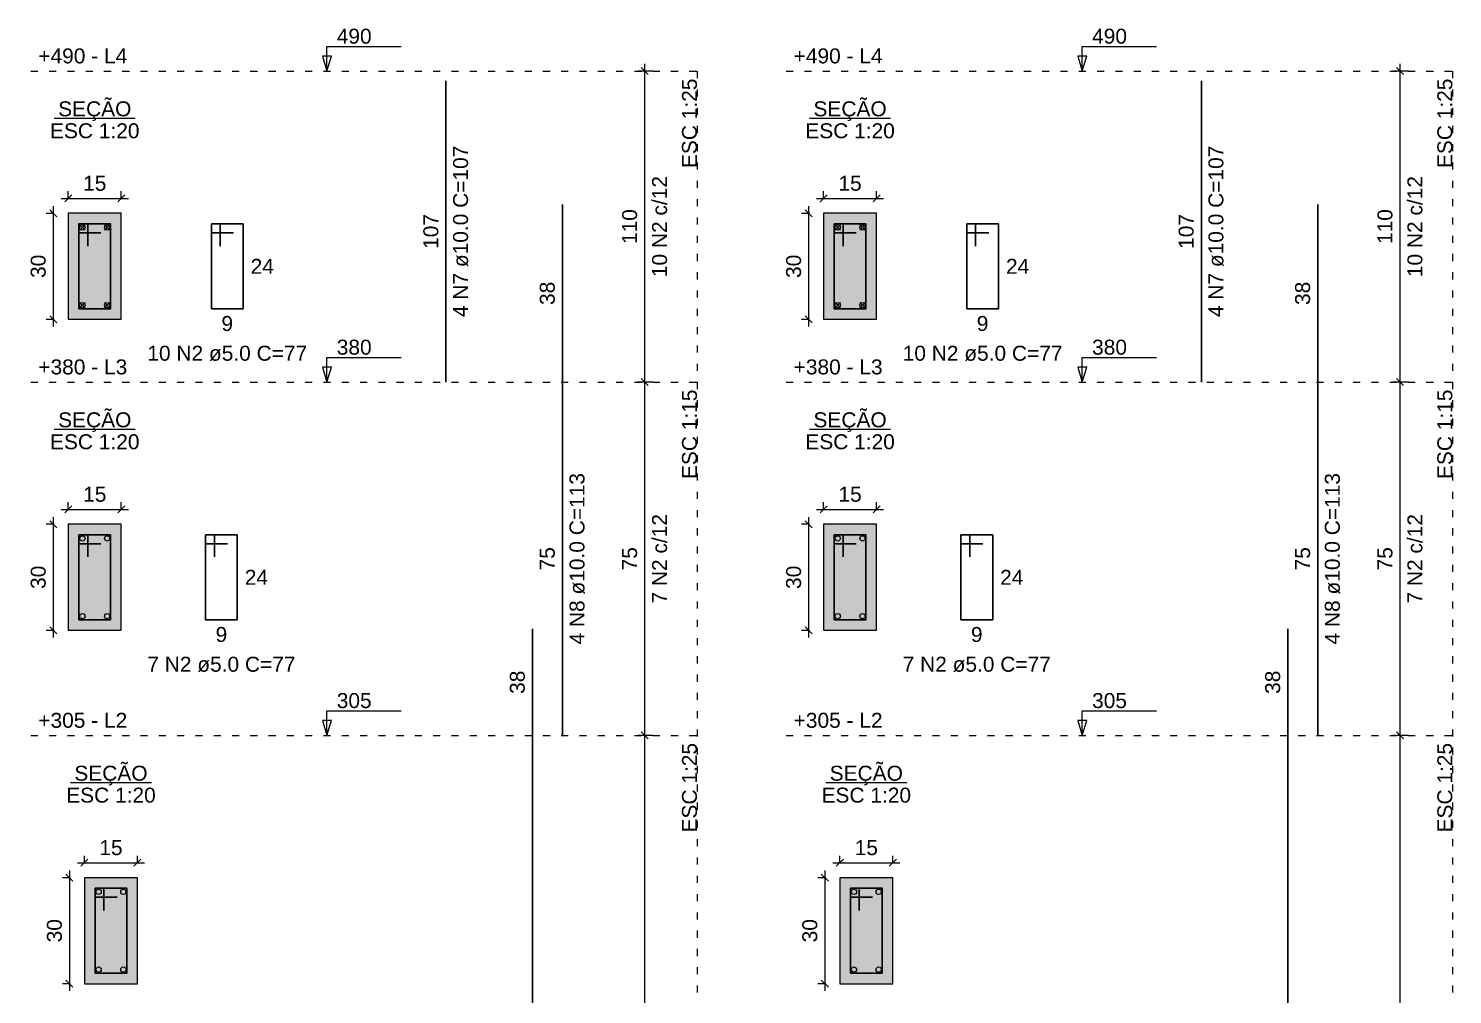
# Model space of a CAD drawing. Header units: inches. Extents: x -52 to 802, y -168 to 85.
# Drawn here: x 601.72 to 621.87, y 41.9 to 55.57 of the extents above; entities that cross this region are included whole.
import ezdxf

# ---------------------------------------------------------------- set-up
doc = ezdxf.new("R2010")
doc.units = ezdxf.units.IN
doc.header["$MEASUREMENT"] = 0
doc.linetypes.add('DOT2', pattern=[3.175, 0, -3.175])
for name, color, linetype, lineweight in [('Descrição da armadura', 7, 'Continuous', 5), ('DT-Barras na forma', 2, 'Continuous', 30), ('DT-Barras no corte', 5, 'Continuous', 5), ('DT-Barras rebatidas', 2, 'Continuous', 30), ('DT-Cotas', 9, 'Continuous', 5), ('DT-Forma', 5, 'Continuous', 5), ('DT-Hachura seção pilares', 252, 'Continuous', 5), ('DT-Pontilhado', 9, 'DOT2', 5), ('DT-Textos', 7, 'Continuous', 5), ('Textos armaduras', 7, 'Continuous', 5)]:
    doc.layers.add(name, color=color, linetype=linetype, lineweight=lineweight)
doc.styles.add('Arial', font='arial.ttf')
doc.styles.get("Standard").update_dxf_attribs({"font": 'arial.ttf'})
doc.dimstyles.new('UM_15.000000', dxfattribs={"dimtxt": 0.18, "dimasz": 0.1, "dimexe": 0.1, "dimexo": 0.2, "dimgap": 0, "dimtad": 1, "dimtih": 1, "dimtoh": 1, "dimdec": 1, "dimlfac": 15, "dimzin": 0, "dimdsep": 46, "dimtxsty": 'Standard', "dimcen": 0.09, "dimdle": 0.1, "dimadec": 1, "dimazin": 2, "dimtfac": 1, "dimtdec": 4, "dimtofl": 0, "dimtmove": 0, "dimatfit": 3, "dimfxl": 1, "dimtolj": 1, "dimarcsym": 0})
doc.dimstyles.new('UM_20.000000', dxfattribs={"dimtxt": 0.18, "dimasz": 0.1, "dimexe": 0.1, "dimexo": 0.2, "dimgap": 0, "dimtad": 1, "dimtih": 1, "dimtoh": 1, "dimdec": 1, "dimlfac": 20, "dimzin": 0, "dimdsep": 46, "dimtxsty": 'Standard', "dimcen": 0.09, "dimdle": 0.1, "dimadec": 1, "dimazin": 2, "dimtfac": 1, "dimtdec": 4, "dimtofl": 0, "dimtmove": 0, "dimatfit": 3, "dimfxl": 1, "dimtolj": 1, "dimarcsym": 0})
doc.dimstyles.new('UM_25.000000', dxfattribs={"dimtxt": 0.18, "dimasz": 0.1, "dimexe": 0.1, "dimexo": 0.2, "dimgap": 0, "dimtad": 1, "dimtih": 1, "dimtoh": 1, "dimdec": 1, "dimlfac": 25, "dimzin": 0, "dimdsep": 46, "dimtxsty": 'Standard', "dimcen": 0.09, "dimdle": 0.1, "dimadec": 1, "dimazin": 2, "dimtfac": 1, "dimtdec": 4, "dimtofl": 0, "dimtmove": 0, "dimatfit": 3, "dimfxl": 1, "dimtolj": 1, "dimarcsym": 0})

# ---------------------------------------------------------------- blocks, each defined once
blk = doc.blocks.new('_Oblique')
at = {"color": 0, "linetype": 'ByBlock', "lineweight": -2}
blk.add_line((-0.5, -0.5), (0.5, 0.5), dxfattribs=at)
blk = doc.blocks.new('*D1737')
at = {"layer": 'Defpoints', "color": 0, "transparency": 16777216}
for p in [(602.285, 52.952), (602.073, 51.452), (602.285, 51.452)]:
    blk.add_point(p, dxfattribs=at)
at = {"layer": 'DT-Cotas', "color": 0, "lineweight": -2, "transparency": 16777216}
for p, q in [((602.073, 53.052), (602.073, 51.352)), ((602.085, 52.952), (601.973, 52.952)), ((602.085, 51.452), (601.973, 51.452))]:
    blk.add_line(p, q, dxfattribs=at)
at = {"layer": 'DT-Cotas', "color": 0, "lineweight": -2, "transparency": 16777216, "xscale": 0.1, "yscale": 0.1, "zscale": 0.1}
for p, rotation in [((602.073, 52.952), 90), ((602.073, 51.452), 270)]:
    blk.add_blockref('_Oblique', p, dxfattribs=dict(at, rotation=rotation))
at = {"layer": 'DT-Cotas', "transparency": 16777216, "insert": (601.861, 52.202), "char_height": 0.2118, "attachment_point": 5, "rotation": 90, "style": 'Arial'}
blk.add_mtext('\\A1;30', dxfattribs=at)
blk = doc.blocks.new('*D1738')
at = {"layer": 'Defpoints', "color": 0, "transparency": 16777216}
for p in [(603.035, 53.164), (602.285, 52.952), (603.035, 52.952)]:
    blk.add_point(p, dxfattribs=at)
at = {"layer": 'DT-Cotas', "color": 0, "lineweight": -2, "transparency": 16777216}
for p, q in [((602.285, 53.152), (602.285, 53.264)), ((603.035, 53.152), (603.035, 53.264)), ((602.185, 53.164), (603.135, 53.164))]:
    blk.add_line(p, q, dxfattribs=at)
at = {"layer": 'DT-Cotas', "color": 0, "lineweight": -2, "transparency": 16777216, "xscale": 0.1, "yscale": 0.1, "zscale": 0.1, "rotation": 180}
blk.add_blockref('_Oblique', (602.285, 53.164), dxfattribs=at)
at = {"layer": 'DT-Cotas', "color": 0, "lineweight": -2, "transparency": 16777216, "xscale": 0.1, "yscale": 0.1, "zscale": 0.1}
blk.add_blockref('_Oblique', (603.035, 53.164), dxfattribs=at)
at = {"layer": 'DT-Cotas', "transparency": 16777216, "insert": (602.66, 53.376), "char_height": 0.2118, "attachment_point": 5, "rotation": 0.0057, "style": 'Arial'}
blk.add_mtext('\\A1;15', dxfattribs=at)
blk = doc.blocks.new('*D1739')
at = {"layer": 'Defpoints', "color": 0, "transparency": 16777216}
for p in [(610.441, 54.965), (610.759, 54.965), (610.759, 50.565)]:
    blk.add_point(p, dxfattribs=at)
at = {"layer": 'DT-Cotas', "color": 0, "lineweight": -2, "transparency": 16777216}
for p, q in [((610.441, 50.465), (610.441, 55.065)), ((610.559, 54.965), (610.341, 54.965)), ((610.559, 50.565), (610.341, 50.565))]:
    blk.add_line(p, q, dxfattribs=at)
at = {"layer": 'DT-Cotas', "color": 0, "lineweight": -2, "transparency": 16777216, "xscale": 0.1, "yscale": 0.1, "zscale": 0.1}
for p, rotation in [((610.441, 54.965), 90), ((610.441, 50.565), 270)]:
    blk.add_blockref('_Oblique', p, dxfattribs=dict(at, rotation=rotation))
blk = doc.blocks.new('*D1740')
at = {"layer": 'Defpoints', "color": 0, "transparency": 16777216}
for p in [(602.285, 48.552), (602.073, 47.052), (602.285, 47.052)]:
    blk.add_point(p, dxfattribs=at)
at = {"layer": 'DT-Cotas', "color": 0, "lineweight": -2, "transparency": 16777216}
for p, q in [((602.085, 48.552), (601.973, 48.552)), ((602.073, 48.652), (602.073, 46.952)), ((602.085, 47.052), (601.973, 47.052))]:
    blk.add_line(p, q, dxfattribs=at)
at = {"layer": 'DT-Cotas', "color": 0, "lineweight": -2, "transparency": 16777216, "xscale": 0.1, "yscale": 0.1, "zscale": 0.1}
for p, rotation in [((602.073, 48.552), 90), ((602.073, 47.052), 270)]:
    blk.add_blockref('_Oblique', p, dxfattribs=dict(at, rotation=rotation))
at = {"layer": 'DT-Cotas', "transparency": 16777216, "insert": (601.861, 47.802), "char_height": 0.2118, "attachment_point": 5, "rotation": 90, "style": 'Arial'}
blk.add_mtext('\\A1;30', dxfattribs=at)
blk = doc.blocks.new('*D1741')
at = {"layer": 'Defpoints', "color": 0, "transparency": 16777216}
for p in [(603.035, 48.764), (602.285, 48.552), (603.035, 48.552)]:
    blk.add_point(p, dxfattribs=at)
at = {"layer": 'DT-Cotas', "color": 0, "lineweight": -2, "transparency": 16777216}
for p, q in [((602.185, 48.764), (603.135, 48.764)), ((602.285, 48.752), (602.285, 48.864)), ((603.035, 48.752), (603.035, 48.864))]:
    blk.add_line(p, q, dxfattribs=at)
at = {"layer": 'DT-Cotas', "color": 0, "lineweight": -2, "transparency": 16777216, "xscale": 0.1, "yscale": 0.1, "zscale": 0.1, "rotation": 180}
blk.add_blockref('_Oblique', (602.285, 48.764), dxfattribs=at)
at = {"layer": 'DT-Cotas', "color": 0, "lineweight": -2, "transparency": 16777216, "xscale": 0.1, "yscale": 0.1, "zscale": 0.1}
blk.add_blockref('_Oblique', (603.035, 48.764), dxfattribs=at)
at = {"layer": 'DT-Cotas', "transparency": 16777216, "insert": (602.66, 48.976), "char_height": 0.2118, "attachment_point": 5, "rotation": 0.0057, "style": 'Arial'}
blk.add_mtext('\\A1;15', dxfattribs=at)
blk = doc.blocks.new('*D1742')
at = {"layer": 'Defpoints', "color": 0, "transparency": 16777216}
for p in [(610.441, 50.565), (610.759, 50.565), (610.759, 45.565)]:
    blk.add_point(p, dxfattribs=at)
at = {"layer": 'DT-Cotas', "color": 0, "lineweight": -2, "transparency": 16777216}
for p, q in [((610.441, 45.465), (610.441, 50.665)), ((610.559, 50.565), (610.341, 50.565)), ((610.559, 45.565), (610.341, 45.565))]:
    blk.add_line(p, q, dxfattribs=at)
at = {"layer": 'DT-Cotas', "color": 0, "lineweight": -2, "transparency": 16777216, "xscale": 0.1, "yscale": 0.1, "zscale": 0.1}
for p, rotation in [((610.441, 50.565), 90), ((610.441, 45.565), 270)]:
    blk.add_blockref('_Oblique', p, dxfattribs=dict(at, rotation=rotation))
blk = doc.blocks.new('*D1743')
at = {"layer": 'Defpoints', "color": 0, "transparency": 16777216}
for p in [(602.514, 43.552), (602.302, 42.052), (602.514, 42.052)]:
    blk.add_point(p, dxfattribs=at)
at = {"layer": 'DT-Cotas', "color": 0, "lineweight": -2, "transparency": 16777216}
for p, q in [((602.314, 43.552), (602.202, 43.552)), ((602.302, 43.652), (602.302, 41.952)), ((602.314, 42.052), (602.202, 42.052))]:
    blk.add_line(p, q, dxfattribs=at)
at = {"layer": 'DT-Cotas', "color": 0, "lineweight": -2, "transparency": 16777216, "xscale": 0.1, "yscale": 0.1, "zscale": 0.1}
for p, rotation in [((602.302, 43.552), 90), ((602.302, 42.052), 270)]:
    blk.add_blockref('_Oblique', p, dxfattribs=dict(at, rotation=rotation))
at = {"layer": 'DT-Cotas', "transparency": 16777216, "insert": (602.09, 42.802), "char_height": 0.2118, "attachment_point": 5, "rotation": 90, "style": 'Arial'}
blk.add_mtext('\\A1;30', dxfattribs=at)
blk = doc.blocks.new('*D1744')
at = {"layer": 'Defpoints', "color": 0, "transparency": 16777216}
for p in [(603.264, 43.764), (602.514, 43.552), (603.264, 43.552)]:
    blk.add_point(p, dxfattribs=at)
at = {"layer": 'DT-Cotas', "color": 0, "lineweight": -2, "transparency": 16777216}
for p, q in [((602.414, 43.764), (603.364, 43.764)), ((602.514, 43.752), (602.514, 43.864)), ((603.264, 43.752), (603.264, 43.864))]:
    blk.add_line(p, q, dxfattribs=at)
at = {"layer": 'DT-Cotas', "color": 0, "lineweight": -2, "transparency": 16777216, "xscale": 0.1, "yscale": 0.1, "zscale": 0.1, "rotation": 180}
blk.add_blockref('_Oblique', (602.514, 43.764), dxfattribs=at)
at = {"layer": 'DT-Cotas', "color": 0, "lineweight": -2, "transparency": 16777216, "xscale": 0.1, "yscale": 0.1, "zscale": 0.1}
blk.add_blockref('_Oblique', (603.264, 43.764), dxfattribs=at)
at = {"layer": 'DT-Cotas', "transparency": 16777216, "insert": (602.889, 43.976), "char_height": 0.2118, "attachment_point": 5, "rotation": 0.0057, "style": 'Arial'}
blk.add_mtext('\\A1;15', dxfattribs=at)
blk = doc.blocks.new('*D1745')
at = {"layer": 'Defpoints', "color": 0, "transparency": 16777216}
for p in [(610.441, 45.565), (610.759, 45.565), (610.759, 33.365)]:
    blk.add_point(p, dxfattribs=at)
at = {"layer": 'DT-Cotas', "color": 0, "lineweight": -2, "transparency": 16777216}
for p, q in [((610.559, 45.565), (610.341, 45.565)), ((610.441, 33.265), (610.441, 45.665)), ((610.559, 33.365), (610.341, 33.365))]:
    blk.add_line(p, q, dxfattribs=at)
at = {"layer": 'DT-Cotas', "color": 0, "lineweight": -2, "transparency": 16777216, "xscale": 0.1, "yscale": 0.1, "zscale": 0.1}
for p, rotation in [((610.441, 45.565), 90), ((610.441, 33.365), 270)]:
    blk.add_blockref('_Oblique', p, dxfattribs=dict(at, rotation=rotation))
blk = doc.blocks.new('*D1749')
at = {"layer": 'Defpoints', "color": 0, "transparency": 16777216}
for p in [(612.97, 52.952), (612.759, 51.452), (612.97, 51.452)]:
    blk.add_point(p, dxfattribs=at)
at = {"layer": 'DT-Cotas', "color": 0, "lineweight": -2, "transparency": 16777216}
for p, q in [((612.759, 53.052), (612.759, 51.352)), ((612.77, 52.952), (612.659, 52.952)), ((612.77, 51.452), (612.659, 51.452))]:
    blk.add_line(p, q, dxfattribs=at)
at = {"layer": 'DT-Cotas', "color": 0, "lineweight": -2, "transparency": 16777216, "xscale": 0.1, "yscale": 0.1, "zscale": 0.1}
for p, rotation in [((612.759, 52.952), 90), ((612.759, 51.452), 270)]:
    blk.add_blockref('_Oblique', p, dxfattribs=dict(at, rotation=rotation))
at = {"layer": 'DT-Cotas', "transparency": 16777216, "insert": (612.547, 52.202), "char_height": 0.2118, "attachment_point": 5, "rotation": 90, "style": 'Arial'}
blk.add_mtext('\\A1;30', dxfattribs=at)
blk = doc.blocks.new('*D1750')
at = {"layer": 'Defpoints', "color": 0, "transparency": 16777216}
for p in [(613.72, 53.164), (612.97, 52.952), (613.72, 52.952)]:
    blk.add_point(p, dxfattribs=at)
at = {"layer": 'DT-Cotas', "color": 0, "lineweight": -2, "transparency": 16777216}
for p, q in [((612.97, 53.152), (612.97, 53.264)), ((613.72, 53.152), (613.72, 53.264)), ((612.87, 53.164), (613.82, 53.164))]:
    blk.add_line(p, q, dxfattribs=at)
at = {"layer": 'DT-Cotas', "color": 0, "lineweight": -2, "transparency": 16777216, "xscale": 0.1, "yscale": 0.1, "zscale": 0.1, "rotation": 180}
blk.add_blockref('_Oblique', (612.97, 53.164), dxfattribs=at)
at = {"layer": 'DT-Cotas', "color": 0, "lineweight": -2, "transparency": 16777216, "xscale": 0.1, "yscale": 0.1, "zscale": 0.1}
blk.add_blockref('_Oblique', (613.72, 53.164), dxfattribs=at)
at = {"layer": 'DT-Cotas', "transparency": 16777216, "insert": (613.345, 53.376), "char_height": 0.2118, "attachment_point": 5, "rotation": 0.0057, "style": 'Arial'}
blk.add_mtext('\\A1;15', dxfattribs=at)
blk = doc.blocks.new('*D1751')
at = {"layer": 'Defpoints', "color": 0, "transparency": 16777216}
for p in [(621.126, 54.965), (621.444, 54.965), (621.444, 50.565)]:
    blk.add_point(p, dxfattribs=at)
at = {"layer": 'DT-Cotas', "color": 0, "lineweight": -2, "transparency": 16777216}
for p, q in [((621.126, 50.465), (621.126, 55.065)), ((621.244, 54.965), (621.026, 54.965)), ((621.244, 50.565), (621.026, 50.565))]:
    blk.add_line(p, q, dxfattribs=at)
at = {"layer": 'DT-Cotas', "color": 0, "lineweight": -2, "transparency": 16777216, "xscale": 0.1, "yscale": 0.1, "zscale": 0.1}
for p, rotation in [((621.126, 54.965), 90), ((621.126, 50.565), 270)]:
    blk.add_blockref('_Oblique', p, dxfattribs=dict(at, rotation=rotation))
blk = doc.blocks.new('*D1723')
at = {"layer": 'Defpoints', "color": 0, "transparency": 16777216}
for p in [(612.97, 48.552), (612.759, 47.052), (612.97, 47.052)]:
    blk.add_point(p, dxfattribs=at)
at = {"layer": 'DT-Cotas', "color": 0, "lineweight": -2, "transparency": 16777216}
for p, q in [((612.77, 48.552), (612.659, 48.552)), ((612.759, 48.652), (612.759, 46.952)), ((612.77, 47.052), (612.659, 47.052))]:
    blk.add_line(p, q, dxfattribs=at)
at = {"layer": 'DT-Cotas', "color": 0, "lineweight": -2, "transparency": 16777216, "xscale": 0.1, "yscale": 0.1, "zscale": 0.1}
for p, rotation in [((612.759, 48.552), 90), ((612.759, 47.052), 270)]:
    blk.add_blockref('_Oblique', p, dxfattribs=dict(at, rotation=rotation))
at = {"layer": 'DT-Cotas', "transparency": 16777216, "insert": (612.547, 47.802), "char_height": 0.2118, "attachment_point": 5, "rotation": 90, "style": 'Arial'}
blk.add_mtext('\\A1;30', dxfattribs=at)
blk = doc.blocks.new('*D1724')
at = {"layer": 'Defpoints', "color": 0, "transparency": 16777216}
for p in [(613.72, 48.764), (612.97, 48.552), (613.72, 48.552)]:
    blk.add_point(p, dxfattribs=at)
at = {"layer": 'DT-Cotas', "color": 0, "lineweight": -2, "transparency": 16777216}
for p, q in [((612.87, 48.764), (613.82, 48.764)), ((612.97, 48.752), (612.97, 48.864)), ((613.72, 48.752), (613.72, 48.864))]:
    blk.add_line(p, q, dxfattribs=at)
at = {"layer": 'DT-Cotas', "color": 0, "lineweight": -2, "transparency": 16777216, "xscale": 0.1, "yscale": 0.1, "zscale": 0.1, "rotation": 180}
blk.add_blockref('_Oblique', (612.97, 48.764), dxfattribs=at)
at = {"layer": 'DT-Cotas', "color": 0, "lineweight": -2, "transparency": 16777216, "xscale": 0.1, "yscale": 0.1, "zscale": 0.1}
blk.add_blockref('_Oblique', (613.72, 48.764), dxfattribs=at)
at = {"layer": 'DT-Cotas', "transparency": 16777216, "insert": (613.345, 48.976), "char_height": 0.2118, "attachment_point": 5, "rotation": 0.0057, "style": 'Arial'}
blk.add_mtext('\\A1;15', dxfattribs=at)
blk = doc.blocks.new('*D1725')
at = {"layer": 'Defpoints', "color": 0, "transparency": 16777216}
for p in [(621.126, 50.565), (621.444, 50.565), (621.444, 45.565)]:
    blk.add_point(p, dxfattribs=at)
at = {"layer": 'DT-Cotas', "color": 0, "lineweight": -2, "transparency": 16777216}
for p, q in [((621.126, 45.465), (621.126, 50.665)), ((621.244, 50.565), (621.026, 50.565)), ((621.244, 45.565), (621.026, 45.565))]:
    blk.add_line(p, q, dxfattribs=at)
at = {"layer": 'DT-Cotas', "color": 0, "lineweight": -2, "transparency": 16777216, "xscale": 0.1, "yscale": 0.1, "zscale": 0.1}
for p, rotation in [((621.126, 50.565), 90), ((621.126, 45.565), 270)]:
    blk.add_blockref('_Oblique', p, dxfattribs=dict(at, rotation=rotation))
blk = doc.blocks.new('*D1726')
at = {"layer": 'Defpoints', "color": 0, "transparency": 16777216}
for p in [(613.2, 43.552), (612.988, 42.052), (613.2, 42.052)]:
    blk.add_point(p, dxfattribs=at)
at = {"layer": 'DT-Cotas', "color": 0, "lineweight": -2, "transparency": 16777216}
for p, q in [((613, 43.552), (612.888, 43.552)), ((612.988, 43.652), (612.988, 41.952)), ((613, 42.052), (612.888, 42.052))]:
    blk.add_line(p, q, dxfattribs=at)
at = {"layer": 'DT-Cotas', "color": 0, "lineweight": -2, "transparency": 16777216, "xscale": 0.1, "yscale": 0.1, "zscale": 0.1}
for p, rotation in [((612.988, 43.552), 90), ((612.988, 42.052), 270)]:
    blk.add_blockref('_Oblique', p, dxfattribs=dict(at, rotation=rotation))
at = {"layer": 'DT-Cotas', "transparency": 16777216, "insert": (612.776, 42.802), "char_height": 0.2118, "attachment_point": 5, "rotation": 90, "style": 'Arial'}
blk.add_mtext('\\A1;30', dxfattribs=at)
blk = doc.blocks.new('*D1727')
at = {"layer": 'Defpoints', "color": 0, "transparency": 16777216}
for p in [(613.95, 43.764), (613.2, 43.552), (613.95, 43.552)]:
    blk.add_point(p, dxfattribs=at)
at = {"layer": 'DT-Cotas', "color": 0, "lineweight": -2, "transparency": 16777216}
for p, q in [((613.1, 43.764), (614.05, 43.764)), ((613.2, 43.752), (613.2, 43.864)), ((613.95, 43.752), (613.95, 43.864))]:
    blk.add_line(p, q, dxfattribs=at)
at = {"layer": 'DT-Cotas', "color": 0, "lineweight": -2, "transparency": 16777216, "xscale": 0.1, "yscale": 0.1, "zscale": 0.1, "rotation": 180}
blk.add_blockref('_Oblique', (613.2, 43.764), dxfattribs=at)
at = {"layer": 'DT-Cotas', "color": 0, "lineweight": -2, "transparency": 16777216, "xscale": 0.1, "yscale": 0.1, "zscale": 0.1}
blk.add_blockref('_Oblique', (613.95, 43.764), dxfattribs=at)
at = {"layer": 'DT-Cotas', "transparency": 16777216, "insert": (613.575, 43.976), "char_height": 0.2118, "attachment_point": 5, "rotation": 0.0057, "style": 'Arial'}
blk.add_mtext('\\A1;15', dxfattribs=at)
blk = doc.blocks.new('*D1728')
at = {"layer": 'Defpoints', "color": 0, "transparency": 16777216}
for p in [(621.126, 45.565), (621.444, 45.565), (621.444, 33.365)]:
    blk.add_point(p, dxfattribs=at)
at = {"layer": 'DT-Cotas', "color": 0, "lineweight": -2, "transparency": 16777216}
for p, q in [((621.244, 45.565), (621.026, 45.565)), ((621.126, 33.265), (621.126, 45.665)), ((621.244, 33.365), (621.026, 33.365))]:
    blk.add_line(p, q, dxfattribs=at)
at = {"layer": 'DT-Cotas', "color": 0, "lineweight": -2, "transparency": 16777216, "xscale": 0.1, "yscale": 0.1, "zscale": 0.1}
for p, rotation in [((621.126, 45.565), 90), ((621.126, 33.365), 270)]:
    blk.add_blockref('_Oblique', p, dxfattribs=dict(at, rotation=rotation))

msp = doc.modelspace()

# ---------------------------------------------------------------- hatches: boundary and pattern name
at = {"layer": 'DT-Hachura seção pilares', "linetype": 'Continuous'}
for points in [[(602.2849, 51.4524), (602.2849, 51.4524), (603.0349, 51.4524), (603.0349, 52.9524), (602.2849, 52.9524), (602.2849, 51.4524)], [(612.9703, 51.4524), (612.9703, 51.4524), (613.7203, 51.4524), (613.7203, 52.9524), (612.9703, 52.9524), (612.9703, 51.4524)], [(602.2849, 47.0524), (602.2849, 47.0524), (603.0349, 47.0524), (603.0349, 48.5524), (602.2849, 48.5524), (602.2849, 47.0524)], [(612.9703, 47.0524), (612.9703, 47.0524), (613.7203, 47.0524), (613.7203, 48.5524), (612.9703, 48.5524), (612.9703, 47.0524)], [(602.5141, 42.0524), (602.5141, 42.0524), (603.2641, 42.0524), (603.2641, 43.5524), (602.5141, 43.5524), (602.5141, 42.0524)], [(613.1995, 42.0524), (613.1995, 42.0524), (613.9495, 42.0524), (613.9495, 43.5524), (613.1995, 43.5524), (613.1995, 42.0524)]]:
    msp.add_hatch(color=256, dxfattribs=at).paths.add_polyline_path(points)

# ---------------------------------------------------------------- linework, layer by layer
at = {"layer": 'DT-Barras na forma'}
for points in [[(602.5599, 52.4899), (602.5599, 52.8024), (602.4349, 52.8024), (602.4349, 51.6024), (602.8849, 51.6024), (602.8849, 52.8024), (602.4349, 52.8024), (602.4349, 52.6774), (602.7474, 52.6774)], [(613.2453, 52.4899), (613.2453, 52.8024), (613.1203, 52.8024), (613.1203, 51.6024), (613.5703, 51.6024), (613.5703, 52.8024), (613.1203, 52.8024), (613.1203, 52.6774), (613.4328, 52.6774)], [(602.5599, 48.0899), (602.5599, 48.4024), (602.4349, 48.4024), (602.4349, 47.2024), (602.8849, 47.2024), (602.8849, 48.4024), (602.4349, 48.4024), (602.4349, 48.2774), (602.7474, 48.2774)], [(613.2453, 48.0899), (613.2453, 48.4024), (613.1203, 48.4024), (613.1203, 47.2024), (613.5703, 47.2024), (613.5703, 48.4024), (613.1203, 48.4024), (613.1203, 48.2774), (613.4328, 48.2774)], [(602.7891, 43.0899), (602.7891, 43.4024), (602.6641, 43.4024), (602.6641, 42.2024), (603.1141, 42.2024), (603.1141, 43.4024), (602.6641, 43.4024), (602.6641, 43.2774), (602.9766, 43.2774)], [(613.4745, 43.0899), (613.4745, 43.4024), (613.3495, 43.4024), (613.3495, 42.2024), (613.7995, 42.2024), (613.7995, 43.4024), (613.3495, 43.4024), (613.3495, 43.2774), (613.662, 43.2774)]]:
    msp.add_lwpolyline(points, dxfattribs=at)
at = {"layer": 'DT-Barras no corte'}
for p, q in [((602.4474, 52.7149), (602.5224, 52.7899)), ((602.4474, 52.7899), (602.5224, 52.7149)), ((602.7974, 52.7149), (602.8724, 52.7899)), ((602.7974, 52.7899), (602.8724, 52.7149)), ((613.1328, 52.7149), (613.2078, 52.7899)), ((613.1328, 52.7899), (613.2078, 52.7149)), ((613.4828, 52.7149), (613.5578, 52.7899)), ((613.4828, 52.7899), (613.5578, 52.7149)), ((602.4474, 51.6149), (602.5224, 51.6899)), ((602.4474, 51.6899), (602.5224, 51.6149)), ((602.7974, 51.6149), (602.8724, 51.6899)), ((602.7974, 51.6899), (602.8724, 51.6149)), ((613.1328, 51.6149), (613.2078, 51.6899)), ((613.1328, 51.6899), (613.2078, 51.6149)), ((613.4828, 51.6149), (613.5578, 51.6899)), ((613.4828, 51.6899), (613.5578, 51.6149))]:
    msp.add_line(p, q, dxfattribs=at)
for centre in [(602.4849, 52.7524), (602.8349, 52.7524), (613.1703, 52.7524), (613.5203, 52.7524), (602.4849, 51.6524), (602.8349, 51.6524), (613.1703, 51.6524), (613.5203, 51.6524), (602.4849, 48.3524), (602.8349, 48.3524), (613.1703, 48.3524), (613.5203, 48.3524), (602.4849, 47.2524), (602.8349, 47.2524), (613.1703, 47.2524), (613.5203, 47.2524), (602.7141, 43.3524), (603.0641, 43.3524), (613.3995, 43.3524), (613.7495, 43.3524), (602.7141, 42.2524), (603.0641, 42.2524), (613.3995, 42.2524), (613.7495, 42.2524)]:
    msp.add_circle(centre, 0.0375, dxfattribs=at)
at = {"layer": 'DT-Barras rebatidas'}
for p, q in [((607.6287, 50.5645), (607.6287, 54.8285)), ((618.3142, 50.5645), (618.3142, 54.8285)), ((609.2759, 50.5645), (609.2759, 53.0758)), ((619.9614, 50.5645), (619.9614, 53.0758)), ((604.4343, 52.8024), (604.3093, 52.8024)), ((604.3093, 52.8024), (604.3093, 51.6024)), ((604.7593, 52.8024), (604.3093, 52.8024)), ((604.3093, 52.8024), (604.3093, 52.6774)), ((604.4343, 52.4899), (604.4343, 52.8024)), ((604.7593, 51.6024), (604.7593, 52.8024)), ((615.1198, 52.8024), (614.9948, 52.8024)), ((614.9948, 52.8024), (614.9948, 51.6024)), ((615.4448, 52.8024), (614.9948, 52.8024)), ((614.9948, 52.8024), (614.9948, 52.6774)), ((615.1198, 52.4899), (615.1198, 52.8024)), ((615.4448, 51.6024), (615.4448, 52.8024)), ((604.3093, 52.6774), (604.6218, 52.6774)), ((614.9948, 52.6774), (615.3073, 52.6774)), ((604.3093, 51.6024), (604.7593, 51.6024)), ((614.9948, 51.6024), (615.4448, 51.6024)), ((609.2759, 45.5645), (609.2759, 50.5645)), ((619.9614, 45.5645), (619.9614, 50.5645)), ((604.3518, 48.4024), (604.2268, 48.4024)), ((604.2268, 48.4024), (604.2268, 47.2024)), ((604.6768, 48.4024), (604.2268, 48.4024)), ((604.2268, 48.4024), (604.2268, 48.2774)), ((604.3518, 48.0899), (604.3518, 48.4024)), ((604.6768, 47.2024), (604.6768, 48.4024)), ((615.0373, 48.4024), (614.9123, 48.4024)), ((614.9123, 48.4024), (614.9123, 47.2024)), ((615.3623, 48.4024), (614.9123, 48.4024)), ((614.9123, 48.4024), (614.9123, 48.2774)), ((615.0373, 48.0899), (615.0373, 48.4024)), ((615.3623, 47.2024), (615.3623, 48.4024)), ((604.2268, 48.2774), (604.5393, 48.2774)), ((614.9123, 48.2774), (615.2248, 48.2774)), ((604.2268, 47.2024), (604.6768, 47.2024)), ((614.9123, 47.2024), (615.3623, 47.2024)), ((608.8523, 45.5645), (608.8523, 47.0713)), ((619.5378, 45.5645), (619.5378, 47.0713)), ((608.8523, 33.3645), (608.8523, 45.5645)), ((619.5378, 33.3645), (619.5378, 45.5645))]:
    msp.add_line(p, q, dxfattribs=at)
at = {"layer": 'DT-Forma'}
for points in [[(602.2849, 51.4524), (603.0349, 51.4524), (603.0349, 52.9524), (602.2849, 52.9524), (602.2849, 51.4524)], [(612.9703, 51.4524), (613.7203, 51.4524), (613.7203, 52.9524), (612.9703, 52.9524), (612.9703, 51.4524)], [(602.2849, 47.0524), (603.0349, 47.0524), (603.0349, 48.5524), (602.2849, 48.5524), (602.2849, 47.0524)], [(612.9703, 47.0524), (613.7203, 47.0524), (613.7203, 48.5524), (612.9703, 48.5524), (612.9703, 47.0524)], [(602.5141, 42.0524), (603.2641, 42.0524), (603.2641, 43.5524), (602.5141, 43.5524), (602.5141, 42.0524)], [(613.1995, 42.0524), (613.9495, 42.0524), (613.9495, 43.5524), (613.1995, 43.5524), (613.1995, 42.0524)]]:
    msp.add_lwpolyline(points, close=True, dxfattribs=at)
at = {"layer": 'DT-Pontilhado', "ltscale": 0.05}
for p, q in [((601.7554, 54.9645), (611.1821, 54.9645)), ((611.1821, 54.9645), (611.1821, 28.5645)), ((612.4408, 54.9645), (621.8676, 54.9645)), ((621.8676, 54.9645), (621.8676, 28.5645)), ((601.7554, 50.5645), (611.1821, 50.5645)), ((612.4408, 50.5645), (621.8676, 50.5645)), ((601.7554, 45.5645), (611.1821, 45.5645)), ((612.4408, 45.5645), (621.8676, 45.5645))]:
    msp.add_line(p, q, dxfattribs=at)
at = {"layer": 'DT-Textos'}
for p, q in [((602.0877, 54.2974), (603.2321, 54.2974)), ((612.7731, 54.2974), (613.9175, 54.2974)), ((602.0877, 49.8974), (603.2321, 49.8974)), ((612.7731, 49.8974), (613.9175, 49.8974)), ((602.3169, 44.8974), (603.4613, 44.8974)), ((613.0023, 44.8974), (614.1467, 44.8974))]:
    msp.add_line(p, q, dxfattribs=at)
for points in [[(605.9433, 54.9645), (606.0069, 55.1763), (605.8798, 55.1763), (605.9433, 54.9645), (605.9433, 55.3145), (606.9933, 55.3145)], [(616.6288, 54.9645), (616.6923, 55.1763), (616.5653, 55.1763), (616.6288, 54.9645), (616.6288, 55.3145), (617.6788, 55.3145)], [(605.9433, 50.5645), (606.0069, 50.7763), (605.8798, 50.7763), (605.9433, 50.5645), (605.9433, 50.9145), (606.9933, 50.9145)], [(616.6288, 50.5645), (616.6923, 50.7763), (616.5653, 50.7763), (616.6288, 50.5645), (616.6288, 50.9145), (617.6788, 50.9145)], [(605.9433, 45.5645), (606.0069, 45.7763), (605.8798, 45.7763), (605.9433, 45.5645), (605.9433, 45.9145), (606.9933, 45.9145)], [(616.6288, 45.5645), (616.6923, 45.7763), (616.5653, 45.7763), (616.6288, 45.5645), (616.6288, 45.9145), (617.6788, 45.9145)]]:
    msp.add_lwpolyline(points, dxfattribs=at)

# ---------------------------------------------------------------- texts
at = {"layer": 'Descrição da armadura', "linetype": 'Continuous', "char_height": 0.2118, "attachment_point": 8, "rotation": 90, "line_spacing_factor": 0.798, "style": 'Arial'}
for s, insert, width in [('4 N7 ø10.0 C=107', (607.9464, 52.6965), 4.8647), ('4 N7 ø10.0 C=107', (618.6319, 52.6965), 4.8647), ('10 N2 c/12', (610.7585, 52.7645), 2.869342), ('10 N2 c/12', (621.444, 52.7645), 2.869342), ('4 N8 ø10.0 C=113', (609.5936, 48.0645), 4.8647), ('4 N8 ø10.0 C=113', (620.2791, 48.0645), 4.8647), ('7 N2 c/12', (610.7585, 48.0645), 2.539389), ('7 N2 c/12', (621.444, 48.0645), 2.539389)]:
    msp.add_mtext(s, dxfattribs=dict(at, insert=insert, width=width))
at = {"layer": 'Descrição da armadura', "linetype": 'Continuous', "char_height": 0.2118, "attachment_point": 8, "line_spacing_factor": 0.798, "style": 'Arial'}
for s, insert, width in [('10 N2 ø5.0 C=77', (604.5343, 50.8611), 4.534748), ('10 N2 ø5.0 C=77', (615.2198, 50.8611), 4.534748), ('7 N2 ø5.0 C=77', (604.4518, 46.4611), 4.204795), ('7 N2 ø5.0 C=77', (615.1373, 46.4611), 4.204795)]:
    msp.add_mtext(s, dxfattribs=dict(at, insert=insert, width=width))
at = {"layer": 'DT-Cotas', "linetype": 'Continuous', "char_height": 0.2118, "attachment_point": 8, "rotation": 90, "line_spacing_factor": 0.798, "style": 'Arial'}
for s, insert, width in [('110', (610.3349, 52.7645), 0.989858), ('110', (621.0204, 52.7645), 0.989858), ('75', (610.3349, 48.0645), 0.659905), ('75', (621.0204, 48.0645), 0.659905)]:
    msp.add_mtext(s, dxfattribs=dict(at, insert=insert, width=width))
at = {"layer": 'DT-Textos', "char_height": 0.2118, "width": 1.18721, "attachment_point": 7, "line_spacing_factor": 0.798, "style": 'Arial'}
for s, insert in [('490', (606.0833, 55.3495)), ('490', (616.7688, 55.3495)), ('380', (606.0833, 50.9495)), ('380', (616.7688, 50.9495)), ('305', (606.0833, 45.9495)), ('305', (616.7688, 45.9495))]:
    msp.add_mtext(s, dxfattribs=dict(at, insert=insert))
at = {"layer": 'DT-Textos', "linetype": 'Continuous', "char_height": 0.2118, "line_spacing_factor": 0.798, "style": 'Arial'}
for s, insert, width, attachment_point in [('+490 - L4', (601.8613, 55.0704), 3.026568, 7), ('+490 - L4', (612.5467, 55.0704), 3.026568, 7), ('SEÇÃO', (602.6601, 54.2596), 2.49116, 8), ('SEÇÃO', (613.3451, 54.2596), 2.49116, 8), ('ESC 1:20', (602.6599, 54.0114), 3.045677, 8), ('ESC 1:20', (613.3453, 54.0114), 3.045677, 8), ('+380 - L3', (601.8613, 50.6704), 3.026568, 7), ('+380 - L3', (612.5467, 50.6704), 3.026568, 7), ('SEÇÃO', (602.6601, 49.8596), 2.49116, 8), ('SEÇÃO', (613.3451, 49.8596), 2.49116, 8), ('ESC 1:20', (602.6599, 49.6114), 3.045677, 8), ('ESC 1:20', (613.3453, 49.6114), 3.045677, 8), ('+305 - L2', (601.8613, 45.6704), 3.026568, 7), ('+305 - L2', (612.5467, 45.6704), 3.026568, 7), ('SEÇÃO', (602.8891, 44.8596), 2.49116, 8), ('SEÇÃO', (613.5741, 44.8596), 2.49116, 8), ('ESC 1:20', (602.8891, 44.6114), 3.045677, 8), ('ESC 1:20', (613.5745, 44.6114), 3.045677, 8)]:
    msp.add_mtext(s, dxfattribs=dict(at, insert=insert, width=width, attachment_point=attachment_point))
at = {"layer": 'DT-Textos', "linetype": 'Continuous', "char_height": 0.2118, "width": 3.045677, "attachment_point": 9, "rotation": 90, "line_spacing_factor": 0.798, "style": 'Arial'}
for s, insert in [('ESC 1:25', (611.1821, 54.8586)), ('ESC 1:25', (621.8676, 54.8586)), ('ESC 1:15', (611.1821, 50.4586)), ('ESC 1:15', (621.8676, 50.4586)), ('ESC 1:25', (611.1821, 45.4586)), ('ESC 1:25', (621.8676, 45.4586))]:
    msp.add_mtext(s, dxfattribs=dict(at, insert=insert))
at = {"layer": 'Textos armaduras', "linetype": 'Continuous', "char_height": 0.2118, "attachment_point": 7, "rotation": 90, "line_spacing_factor": 0.798, "style": 'Arial'}
for s, insert, width in [('107', (607.5228, 52.4491), 0.989858), ('107', (618.2083, 52.4491), 0.989858), ('38', (609.17, 51.6552), 0.659905), ('38', (619.8555, 51.6552), 0.659905), ('75', (609.17, 47.8996), 0.659905), ('75', (619.8555, 47.8996), 0.659905), ('38', (608.7464, 46.1529), 0.659905), ('38', (619.4319, 46.1529), 0.659905)]:
    msp.add_mtext(s, dxfattribs=dict(at, insert=insert, width=width))
at = {"layer": 'Textos armaduras', "linetype": 'Continuous', "char_height": 0.2118, "attachment_point": 7, "line_spacing_factor": 0.798, "style": 'Arial'}
for s, insert, width in [('24', (604.8652, 52.0965), 0.659905), ('24', (615.5507, 52.0965), 0.659905), ('9', (604.4518, 51.2847), 0.329953), ('9', (615.1373, 51.2847), 0.329953), ('24', (604.7827, 47.6965), 0.659905), ('24', (615.4682, 47.6965), 0.659905), ('9', (604.3693, 46.8847), 0.329953), ('9', (615.0548, 46.8847), 0.329953)]:
    msp.add_mtext(s, dxfattribs=dict(at, insert=insert, width=width))

# ---------------------------------------------------------------- dimensions: what is measured, and where the dimension line sits
at = {"layer": 'DT-Cotas'}
for base, p1, p2, dimstyle, override, picture, middle in [((610.4408, 54.9645), (610.7585, 50.5645), (610.7585, 54.9645), 'UM_25.000000', {"dimtxt": 0.2118, "dimasz": 0.1, "dimexe": 0.1, "dimexo": 0.2, "dimtad": 1, "dimtih": 0, "dimtoh": 0, "dimdec": 1, "dimlfac": 25, "dimzin": 8, "dimtxsty": 'Arial', "dimblk": 'Oblique', "dimblk1": 'Oblique', "dimblk2": 'Oblique', "dimsah": 1, "dimdle": 0.1, "dimse1": 0, "dimse2": 0, "dimclrt": 256, "dimadec": 1, "dimazin": 3, "dimtmove": 2, "dimldrblk": 'Oblique'}, '*D1739', (610.229, 52.7645)), ((621.1263, 54.9645), (621.444, 50.5645), (621.444, 54.9645), 'UM_25.000000', {"dimtxt": 0.2118, "dimasz": 0.1, "dimexe": 0.1, "dimexo": 0.2, "dimtad": 1, "dimtih": 0, "dimtoh": 0, "dimdec": 1, "dimlfac": 25, "dimzin": 8, "dimtxsty": 'Arial', "dimblk": 'Oblique', "dimblk1": 'Oblique', "dimblk2": 'Oblique', "dimsah": 1, "dimdle": 0.1, "dimse1": 0, "dimse2": 0, "dimclrt": 256, "dimadec": 1, "dimazin": 3, "dimtmove": 2, "dimldrblk": 'Oblique'}, '*D1751', (620.9145, 52.7645)), ((610.4408, 50.5645), (610.7585, 45.5645), (610.7585, 50.5645), 'UM_15.000000', {"dimtxt": 0.2118, "dimasz": 0.1, "dimexe": 0.1, "dimexo": 0.2, "dimtad": 1, "dimtih": 0, "dimtoh": 0, "dimdec": 1, "dimlfac": 15, "dimzin": 8, "dimtxsty": 'Arial', "dimblk": 'Oblique', "dimblk1": 'Oblique', "dimblk2": 'Oblique', "dimsah": 1, "dimdle": 0.1, "dimse1": 0, "dimse2": 0, "dimclrt": 256, "dimadec": 1, "dimazin": 3, "dimtmove": 2, "dimldrblk": 'Oblique'}, '*D1742', (610.229, 48.0645)), ((621.1263, 50.5645), (621.444, 45.5645), (621.444, 50.5645), 'UM_15.000000', {"dimtxt": 0.2118, "dimasz": 0.1, "dimexe": 0.1, "dimexo": 0.2, "dimtad": 1, "dimtih": 0, "dimtoh": 0, "dimdec": 1, "dimlfac": 15, "dimzin": 8, "dimtxsty": 'Arial', "dimblk": 'Oblique', "dimblk1": 'Oblique', "dimblk2": 'Oblique', "dimsah": 1, "dimdle": 0.1, "dimse1": 0, "dimse2": 0, "dimclrt": 256, "dimadec": 1, "dimazin": 3, "dimtmove": 2, "dimldrblk": 'Oblique'}, '*D1725', (620.9145, 48.0645)), ((610.4408, 45.5645), (610.7585, 33.3645), (610.7585, 45.5645), 'UM_25.000000', {"dimtxt": 0.2118, "dimasz": 0.1, "dimexe": 0.1, "dimexo": 0.2, "dimtad": 1, "dimtih": 0, "dimtoh": 0, "dimdec": 1, "dimlfac": 25, "dimzin": 8, "dimtxsty": 'Arial', "dimblk": 'Oblique', "dimblk1": 'Oblique', "dimblk2": 'Oblique', "dimsah": 1, "dimdle": 0.1, "dimse1": 0, "dimse2": 0, "dimclrt": 256, "dimadec": 1, "dimazin": 3, "dimtmove": 2, "dimldrblk": 'Oblique'}, '*D1745', (610.229, 39.4645)), ((621.1263, 45.5645), (621.444, 33.3645), (621.444, 45.5645), 'UM_25.000000', {"dimtxt": 0.2118, "dimasz": 0.1, "dimexe": 0.1, "dimexo": 0.2, "dimtad": 1, "dimtih": 0, "dimtoh": 0, "dimdec": 1, "dimlfac": 25, "dimzin": 8, "dimtxsty": 'Arial', "dimblk": 'Oblique', "dimblk1": 'Oblique', "dimblk2": 'Oblique', "dimsah": 1, "dimdle": 0.1, "dimse1": 0, "dimse2": 0, "dimclrt": 256, "dimadec": 1, "dimazin": 3, "dimtmove": 2, "dimldrblk": 'Oblique'}, '*D1728', (620.9145, 39.4645))]:
    dim = msp.add_linear_dim(base=base, p1=p1, p2=p2, angle=90, text=' ', dimstyle=dimstyle, override=override, dxfattribs=at)
    dim.commit()
    dim.dimension.update_dxf_attribs({"geometry": picture, "text_midpoint": middle, "dimtype": 160, "text_rotation": 90})
for base, p1, p2, picture, middle in [((603.0349, 53.1642), (602.2849, 52.9524), (603.0349, 52.9524), '*D1738', (602.6599, 53.376)), ((613.7203, 53.1642), (612.9703, 52.9524), (613.7203, 52.9524), '*D1750', (613.3453, 53.376)), ((603.0349, 48.7642), (602.2849, 48.5524), (603.0349, 48.5524), '*D1741', (602.6599, 48.976)), ((613.7203, 48.7642), (612.9703, 48.5524), (613.7203, 48.5524), '*D1724', (613.3453, 48.976)), ((603.2641, 43.7642), (602.5141, 43.5524), (603.2641, 43.5524), '*D1744', (602.8891, 43.976)), ((613.9495, 43.7642), (613.1995, 43.5524), (613.9495, 43.5524), '*D1727', (613.5745, 43.976))]:
    dim = msp.add_linear_dim(base=base, p1=p1, p2=p2, dimstyle='UM_20.000000', override={"dimtxt": 0.2118, "dimasz": 0.1, "dimexe": 0.1, "dimexo": 0.2, "dimtad": 1, "dimtih": 0, "dimtoh": 0, "dimdec": 1, "dimlfac": 20, "dimzin": 8, "dimtxsty": 'Arial', "dimblk": 'Oblique', "dimblk1": 'Oblique', "dimblk2": 'Oblique', "dimsah": 1, "dimdle": 0.1, "dimse1": 0, "dimse2": 0, "dimclrt": 256, "dimadec": 1, "dimazin": 3, "dimtmove": 2, "dimldrblk": 'Oblique'}, dxfattribs=at)
    dim.commit()
    dim.dimension.update_dxf_attribs({"geometry": picture, "text_midpoint": middle, "dimtype": 160, "text_rotation": 0.00573})
for base, p1, p2, picture, middle in [((602.0731, 51.4524), (602.2849, 52.9524), (602.2849, 51.4524), '*D1737', (601.8613, 52.2024)), ((612.7585, 51.4524), (612.9703, 52.9524), (612.9703, 51.4524), '*D1749', (612.5467, 52.2024)), ((602.0731, 47.0524), (602.2849, 48.5524), (602.2849, 47.0524), '*D1740', (601.8613, 47.8024)), ((612.7585, 47.0524), (612.9703, 48.5524), (612.9703, 47.0524), '*D1723', (612.5467, 47.8024)), ((602.3023, 42.0524), (602.5141, 43.5524), (602.5141, 42.0524), '*D1743', (602.0905, 42.8024)), ((612.9877, 42.0524), (613.1995, 43.5524), (613.1995, 42.0524), '*D1726', (612.7759, 42.8024))]:
    dim = msp.add_linear_dim(base=base, p1=p1, p2=p2, angle=90, dimstyle='UM_20.000000', override={"dimtxt": 0.2118, "dimasz": 0.1, "dimexe": 0.1, "dimexo": 0.2, "dimtad": 1, "dimtih": 0, "dimtoh": 0, "dimdec": 1, "dimlfac": 20, "dimzin": 8, "dimtxsty": 'Arial', "dimblk": 'Oblique', "dimblk1": 'Oblique', "dimblk2": 'Oblique', "dimsah": 1, "dimdle": 0.1, "dimse1": 0, "dimse2": 0, "dimclrt": 256, "dimadec": 1, "dimazin": 3, "dimtmove": 2, "dimldrblk": 'Oblique'}, dxfattribs=at)
    dim.commit()
    dim.dimension.update_dxf_attribs({"geometry": picture, "text_midpoint": middle, "dimtype": 160, "text_rotation": 90})

doc.saveas('drawing.dxf')
